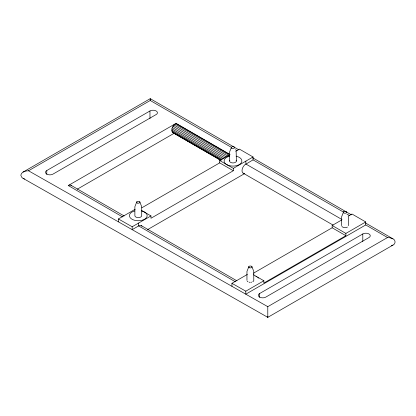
<?xml version="1.0" encoding="UTF-8"?>
<svg xmlns="http://www.w3.org/2000/svg" width="416" height="416" viewBox="0 0 416 416"><rect width="100%" height="100%" fill="white"/><g stroke="black" fill="none" stroke-linecap="round" stroke-linejoin="round"><path stroke-width="0.62" d="M231.561 147.451L150.238 100.49L150.238 98.654L239.008 149.921M231.951 286.317L231.951 283.322L247.406 274.404M253.432 274.732L263.869 280.764L245.804 291.195L245.799 294.185L365.737 224.942L365.737 221.952L351.998 214.016L348.135 216.252M259.61 297.331L259.61 293.535L362.799 233.958A4.373 2.527 0 0 1 368.982 233.958A4.373 2.527 0 0 1 368.982 237.531L265.793 297.107A4.373 2.527 0 0 1 259.61 297.102A4.373 2.527 0 0 1 259.61 293.535M263.869 280.764L263.869 283.057L345.883 235.706L345.888 233.412L365.737 221.952M267.784 316.514L267.8 317.346L267.779 306.67L28.501 170.773C25.558 170.862 21.336 171.766 20.8 175.219L21.83 177.429L23.057 178.344L267.8 317.346L392.954 245.092C395.777 243.932 395.777 239.99 392.954 238.831L365.425 222.929M253.505 273.177L332.15 227.77L332.15 225.477L341.515 220.074M362.799 241.55L362.799 233.958M220.584 160.233L173.03 132.772C170.05 130.021 172.999 124.935 175.989 123.344L229.7 154.362M136.781 201.885L134.878 206.71L134.878 215.639A3.416 1.971 0 0 0 138.294 217.61A3.416 1.971 0 0 0 141.71 215.639L141.71 206.71L139.807 201.885M231.462 147.222L229.564 152.043L229.564 160.971M248.856 266.594L246.953 271.419L246.953 280.342M343.538 211.926L341.64 216.752L341.64 225.675M23.057 172.084L150.238 98.654L150.238 99.492M28.501 170.773L150.238 100.49M46.779 170.544L149.968 110.973A4.373 2.527 0 0 1 156.151 110.973A4.373 2.527 0 0 1 156.151 114.546L52.962 174.117A4.373 2.527 0 0 1 46.779 174.117A4.373 2.527 0 0 1 46.779 170.544L46.779 174.346M122.522 216.887L68.255 185.546L174.923 124.01L229.19 155.35M77.23 189.223L174.304 133.177M118.42 221.842L118.42 218.956L135.138 209.305M235.685 151.252L239.408 149.105L253.053 156.983L253.053 159.864L343.564 212.139M141.809 207.813L219.679 162.874L233.319 170.732L233.319 168.371L253.053 156.983M118.42 218.956L132.174 226.767L150.966 215.92L150.966 218.275L233.319 170.732M253.053 159.864L244.873 164.757A5.424 3.136 -60 0 0 242.164 169.452L242.034 170.674A5.424 3.136 -60 0 0 243.958 173.404M147.607 229.606L244.629 173.592M267.779 306.67L387.53 237.531L389.516 237.682L392.954 238.831M219.679 162.874L219.679 160.519L229.752 154.721M391.368 245.794L392.954 245.092M23.057 178.344L24.648 179.041M231.951 283.322L245.804 291.195M252.496 157.711L351.38 214.817M235.487 149.718L237.167 150.691M346.939 214.089L349.752 215.712M365.737 224.942L387.53 237.531M175.843 123.432L230.11 154.773M342.004 219.534L245.872 164.013L245.872 161.127M173.914 124.982L228.181 156.322M173.03 126.183L226.179 156.879M172.349 127.525L224.936 157.898M171.917 128.903L223.387 158.626M171.772 130.208L222.123 159.286M171.917 131.342L221.712 160.098M174.47 133.281L175.588 133.926M176.706 134.571L182.863 138.128M184.543 139.095L187.897 141.034M189.015 141.679L192.936 143.941M194.054 144.586L195.733 145.558M196.851 146.203L197.969 146.848M199.087 147.498L200.767 148.465M201.885 149.11L203.003 149.76M204.121 150.405L205.244 151.05M206.918 152.022L208.042 152.667M209.16 153.312L213.075 155.574M216.991 157.836L220.35 159.775M172.349 132.22L220.464 160.004M243.162 173.16L333.112 225.108M219.679 160.519L233.319 168.371M332.15 225.477L345.888 233.412M332.15 227.77L345.883 235.706M141.69 210.564L150.966 215.92M141.346 225.654L236.922 280.842M70.97 185.276L124.119 215.972M235.331 281.762L138.637 225.924L138.632 223.038M251.883 266.594L253.786 271.419L253.786 280.342A3.416 1.971 0 0 1 252.788 281.736M236.137 151.289L236.397 160.971M132.174 226.767L132.174 229.653L138.637 225.924A5.424 3.13 -60 0 1 141.955 226.221M348.473 216.752L348.473 225.675M149.968 110.973L149.968 118.57M68.255 185.546A5.424 3.13 -60 0 1 71.578 185.843M347.469 227.074A3.416 1.971 0 0 1 341.9 226.434M236.142 156.177A8.882 5.127 0 0 1 240.146 164.003A8.882 5.127 0 0 1 226.018 164.159A8.882 5.127 0 0 1 229.502 156.25M141.456 210.844A8.882 5.127 0 0 1 145.46 218.665A8.882 5.127 0 0 1 131.336 218.821A8.882 5.127 0 0 1 134.815 210.917M236.137 160.217A3.416 1.971 0 0 1 232.981 162.942A3.416 1.971 0 0 1 229.824 160.217M251.68 282.162A3.416 1.971 0 0 1 250.812 282.298M249.928 282.298A3.416 1.971 0 0 1 249.064 282.162M247.957 281.736A3.416 1.971 0 0 1 247.213 281.096M255.887 276.323A8.882 5.127 0 0 1 256.885 276.858M257.733 277.472A8.882 5.127 0 0 1 258.404 278.158M231.681 148.158A1.638 0.946 0 0 0 234.494 147.945A1.638 0.946 0 0 0 232.768 146.645A1.638 0.946 0 0 0 231.681 148.158M137.472 203.07A1.638 0.946 0 0 0 139.932 202.249A1.638 0.946 0 0 0 137.472 201.427A1.638 0.946 0 0 0 137.472 203.07M249.548 267.774A1.638 0.946 0 0 0 252.008 266.958A1.638 0.946 0 0 0 249.553 266.136A1.638 0.946 0 0 0 249.548 267.774M343.756 212.867A1.638 0.946 0 0 0 346.57 212.654A1.638 0.946 0 0 0 344.843 211.349A1.638 0.946 0 0 0 343.756 212.867"/></g></svg>
